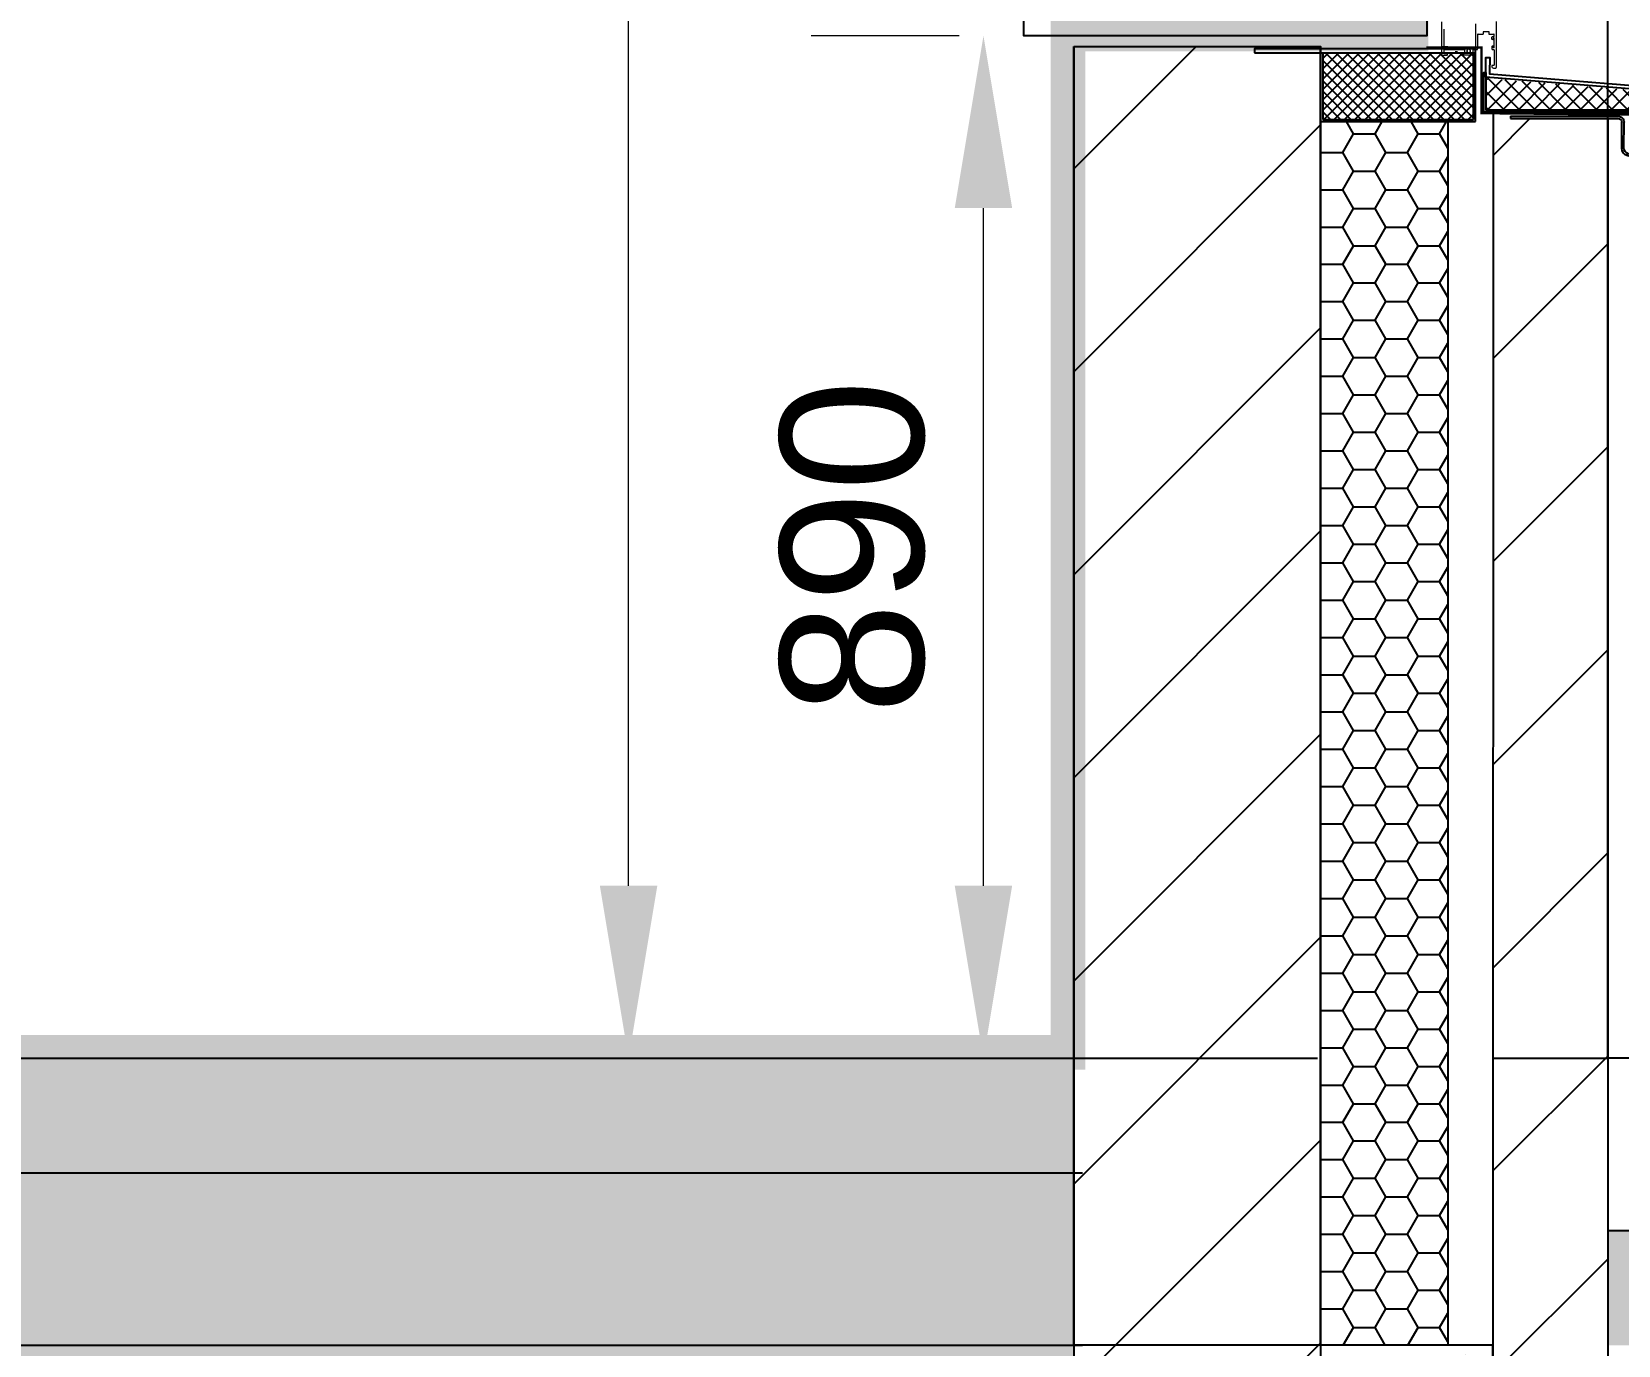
# Model space of a CAD drawing. Header units: inches. Extents: x -48459 to 205009, y 10398 to 54474.
# Drawn here: x 14430 to 15812, y 47724 to 48868 of the extents above; entities that cross this region are included whole.
import ezdxf

# ---------------------------------------------------------------- set-up
doc = ezdxf.new("R2010")
doc.units = ezdxf.units.IN
doc.header["$MEASUREMENT"] = 0
doc.linetypes.add('HIDDEN', pattern=[4.5, 1.5, -1.5, 1.5])
for name, color, linetype in [('AA-FLOOR', 8, 'Continuous'), ('AR-backround', 9, 'Continuous'), ('AR-FOOTPATH', 2, 'Continuous'), ('AR-Hat', 8, 'Continuous'), ('AR-HATCH', 8, 'Continuous'), ('AR-INSU', 46, 'Continuous'), ('AR-NEW-WALL', 2, 'Continuous'), ('AR-PROJECT-DIMS', 8, 'Continuous'), ('AR-SECTION', 5, 'Continuous'), ('AR-Steel', 5, 'Continuous'), ('AR-Win', 5, 'Continuous'), ('Felt bitumen layers {52} 0.23', 10, 'Continuous'), ('Hatch-insu', 46, 'Continuous'), ('QSS EXIST WINDOW', 8, 'Continuous'), ('Timber Softwood 500 kg_m3 {15} 0.13', 8, 'Continuous')]:
    doc.layers.add(name, color=color, linetype=linetype)
doc.layers.add('AIRTIGHTNESS-LINE', color=7, linetype='Continuous', true_color=0x3239f5)
doc.layers.add('AR-RADON-BARRIER', color=1, linetype='Continuous', true_color=0xff0000)
doc.styles.add('MS_1.50_2.5mm', font='arial.ttf', dxfattribs={"height": 125})
doc.dimstyles.new('MS_1.50_2.5mm', dxfattribs={"dimtxt": 125, "dimasz": 150, "dimexe": 150, "dimexo": 100, "dimgap": 50, "dimtad": 1, "dimtoh": 1, "dimdec": 0, "dimdsep": 46, "dimtxsty": 'MS_1.50_2.5mm', "dimcen": 150, "dimclre": 256, "dimclrt": 4, "dimadec": 0, "dimazin": 0, "dimtfac": 1, "dimtdec": 0, "dimtix": 1, "dimtmove": 2, "dimatfit": 2, "dimfxl": 1, "dimlwd": 18, "dimlwe": 18, "dimarcsym": 0})
pattern_1 = [(49.99999999999999, (0, 0), (71.72601826007535, -6.275213498259511), [7.5, -82.5]), (355, (0, 0), (-13.8751333613, 75.21921337000119), [6, -66]), (100.45144446, (5.9771681, -0.5229344), (57.8508846727112, 68.94399909686294), [6.374019199999998, -70.11421119999999]), (46.18420000000001, (0, 20), (106.7241330671572, -16.55192807930765), [11.25, -123.75]), (96.63563549, (8.8936745, 18.6206693), (93.46619456742283, 97.41186007745505), [9.5610342, -105.171376]), (351.1841639899999, (0, 20), (93.46619450547732, 97.41186002699902), [9, -99.0000001]), (21, (10, 15), (59.69070521184616, -40.26188906653388), [7.5, -82.5]), (326.0000000000001, (10, 15), (24.33153319215817, 72.5150045046853), [6, -66]), (71.45144474, (14.9742254, 11.6448426), (84.02223767299711, 32.25311528063538), [6.374019000000001, -70.1142112]), (37.50000000000001, (0, 0), (1.215985531729067, 33.28938538313115), [0, -65.19999999999999, 0, -67, 0, -66.25]), (7.499999999999999, (0, 0), (26.30695374421486, 39.44117118823603), [0, -38.2, 0, -63.7, 0, -25.25]), (327.5, (-22.3, 0), (53.3822436172409, -2.255487173437976), [0, -25, 0, -78, 0, -103.5]), (317.5, (-32.3, 0), (58.31861693423862, 10.01049823323177), [0, -32.5, 0, -51.8, 0, -73.5])]
pattern_2 = [(45, (0, 0), (-88.38834764831844, 88.38834764831844), [])]

# ---------------------------------------------------------------- blocks, each defined once
blk = doc.blocks.new('*D207')
at = {"layer": 'AR-PROJECT-DIMS', "lineweight": 18, "transparency": 16777216}
for p, q in [((15347.32172041853, 50224.20513658266), (14800.02966773796, 50224.20513658266)), ((15045.94401518815, 47974.20513658265), (14800.02966773796, 47974.20513658265))]:
    blk.add_line(p, q, dxfattribs=at)
at = {"layer": 'AR-PROJECT-DIMS', "color": 0, "lineweight": 18, "transparency": 16777216}
blk.add_line((14950.02966773796, 48124.20513658265), (14950.02966773796, 50074.20513658266), dxfattribs=at)
at = {"layer": 'AR-PROJECT-DIMS', "color": 0, "transparency": 16777216}
for points in [[(14925.02966773796, 50074.20513658266), (14975.02966773796, 50074.20513658266), (14950.02966773796, 50224.20513658266)], [(14925.02966773796, 48124.20513658265), (14975.02966773796, 48124.20513658265), (14950.02966773796, 47974.20513658265)]]:
    blk.add_solid(points, dxfattribs=at)
at = {"layer": 'Defpoints', "color": 0, "transparency": 16777216}
for p in [(14950.02966773796, 50224.20513658266), (15447.32172041853, 50224.20513658266), (15145.94401518815, 47974.20513658265)]:
    blk.add_point(p, dxfattribs=at)
at = {"layer": 'AR-PROJECT-DIMS', "color": 4, "transparency": 16777216, "insert": (14836.20804427276, 49099.20513658265), "char_height": 125, "attachment_point": 5, "rotation": 90, "style": 'MS_1.50_2.5mm'}
blk.add_mtext('2250', dxfattribs=at)
blk = doc.blocks.new('*D208')
at = {"layer": 'AR-PROJECT-DIMS', "lineweight": 18, "transparency": 16777216}
for p, q in [((15237.80053053008, 48864.19672927953), (15109.04307549357, 48864.19672927953)), ((15237.62919394813, 47974.20513658265), (15109.04307549357, 47974.20513658265))]:
    blk.add_line(p, q, dxfattribs=at)
at = {"layer": 'AR-PROJECT-DIMS', "color": 0, "lineweight": 18, "transparency": 16777216}
blk.add_line((15259.04307549357, 48124.20513658265), (15259.04307549357, 48714.19672927953), dxfattribs=at)
at = {"layer": 'AR-PROJECT-DIMS', "color": 0, "transparency": 16777216}
for points in [[(15234.04307549357, 48714.19672927953), (15284.04307549357, 48714.19672927953), (15259.04307549357, 48864.19672927953)], [(15234.04307549357, 48124.20513658265), (15284.04307549357, 48124.20513658265), (15259.04307549357, 47974.20513658265)]]:
    blk.add_solid(points, dxfattribs=at)
at = {"layer": 'Defpoints', "color": 0, "transparency": 16777216}
for p in [(15259.04307549357, 48864.19672927953), (15337.80053053008, 48864.19672927953), (15337.62919394813, 47974.20513658265)]:
    blk.add_point(p, dxfattribs=at)
at = {"layer": 'AR-PROJECT-DIMS', "color": 4, "transparency": 16777216, "insert": (15145.22145202837, 48419.20093293108), "char_height": 125, "attachment_point": 5, "rotation": 90, "style": 'MS_1.50_2.5mm'}
blk.add_mtext('890', dxfattribs=at)
blk = doc.blocks.new('A$C0DBA44B3')
h = blk.add_hatch()
h.set_pattern_fill('ANSI37', color=46, scale=2, style=0)
h.set_pattern_definition([(45, (0, 0), (-4.490128060534576, 4.490128060534577), []), (135, (0, 0), (-4.490128060534577, -4.490128060534576), [])])
h.paths.add_polyline_path([(165.4990766947158, 2.000872557037463), (165.4990766947158, 60.00087255705149), (34.49907669471577, 60.00087255705148), (34.49907669471577, 2.00087255705148)])
at = {"layer": 'AR-INSU', "color": 12}
for p, q in [((32.49907669471577, 60.00087255705148), (32.49907669471577, 0.0008725570514798164)), ((34.49907669471577, 60.00087255705148), (34.49907669471577, 2.00087255705148)), ((165.4990766947158, 2.000872557036928), (165.4990766947158, 60.00087255705148)), ((167.4990766947158, 0.0008725570514798164), (167.4990766947158, 60.00087255705148)), ((32.49907669471577, 0.0008725570514798164), (167.4990766947158, 0.0008725570514798164)), ((34.49907669471577, 2.00087255705148), (165.4990766947158, 2.000872557036928))]:
    blk.add_line(p, q, dxfattribs=at)
blk.add_lwpolyline([(-25.00092330528423, 60.00087255705148), (167.4990766947158, 60.00087255705148), (167.4990766947158, 63.50087255705148), (-25.00092330528423, 63.50087255705148)], close=True, dxfattribs=at)
blk = doc.blocks.new('wndw support')
at = {"layer": 'AR-Win', "color": 12}
for p, q in [((29.85277344896258, 11.47594801173545), (29.84289664431026, 34.18195150070824)), ((31.85277325974948, 11.47681798459962, 2.060429710716572e-08), (31.84289645509716, 34.18282147333957, 2.270193792164317e-08)), ((128.7595936335374, 39.18412643298507), (34.84289617127706, 39.18412643298507)), ((128.7595936335374, 37.18412643298507), (34.84289617127706, 37.18412643298507)), ((128.7595936335374, 39.18412643298507), (128.7595936335374, 37.18412643298507)), ((-34.36003731679102, -8.730610011145473), (26.08410640549073, 6.627762316493317)), ((-33.86750432335702, -10.66901431628503), (26.57663939887016, 4.689358011353761)), ((-34.36003731679102, -8.730610011145473), (-33.86750432335702, -10.66901431628503))]:
    blk.add_line(p, q, dxfattribs=at)
for centre, radius, start, end in [((34.84289617127706, 34.18412643298507, 2.270193792164317e-08), 5, 90, 180.0249228808197), ((34.84289617127706, 34.18412643298507, 2.270193792164317e-08), 3, 90, 180.0249228941599), ((24.85277392199578, 11.47377307945862), 5, 284.2566920971435, 0.02492288081965637), ((24.85277392199578, 11.47377307945862), 7, 284.2566920971435, 0.02492288081965637)]:
    blk.add_arc(centre, radius, start, end, dxfattribs=at)
blk = doc.blocks.new('A$C69bf8f7f')
at = {"layer": 'AR-Hat'}
h = blk.add_hatch(dxfattribs=at)
h.set_pattern_fill('ANSI37', color=46, scale=3, angle=359.9999999999431, style=0)
h.set_pattern_definition([(44.99999999994316, (2136.358906617774, 1115546.995520842), (-6.73519209079518, 6.735192090808549), []), (134.9999999999432, (2136.358906617774, 1115546.995520842), (-6.735192090808549, -6.73519209079518), [])])
h.paths.add_polyline_path([(4.847593578211672, 75.85768935431406), (4.847593578182568, 64.86724467643216), (195.4654227788051, 64.867244676665), (195.4654227787469, 91.70805333133467)])
at = {"color": 12, "ltscale": 0.01}
for centre, start, end in [((21.15520875447692, 13.33953419325553), 15.80508787805482, 195.6652101708624), ((22.95572713705042, 6.982597917529347), 194.3266309543413, 14.18675324488166)]:
    blk.add_arc(centre, 3.96651055345901, start, end, dxfattribs=at)
at = {"layer": 'AR-Win', "color": 8}
for points in [[(-0.001403712325554807, 79.99942149801791), (-0.001403712325554807, -0.0005785019820905291), (32.36306487088586, 9.605520551303925), (30.51609903254575, 11.96691855692916), (2.9965094533909, 4.974411474286171), (2.9965094533909, 76.85768935431406), (195.4654227787469, 92.70805333133467), (195.4654227787469, 109.6605066221455), (192.0130997636079, 109.6640923593441), (192.0130997636079, 109.6640923593441), (192.4633359444633, 96.74958433814027), (192.4633359444633, 95.56873111587629), (-0.001403712325554807, 79.99942149801791)], [(197.4457786460189, 62.29357457880542), (197.4457786460189, 96.58784784886666), (195.4457786460189, 96.58784784886666), (195.4457786460189, 64.29357457880542), (4.743689189017459, 64.29357457880542), (4.743689189017459, 8.642484006682935), (6.743689189017459, 8.642484006682935), (6.743689189017459, 62.29357457880542), (197.4457786460189, 62.29357457880542)]]:
    blk.add_lwpolyline(points, dxfattribs=at)
at = {"layer": 'Felt bitumen layers {52} 0.23', "linetype": 'HIDDEN', "const_width": 2}
blk.add_lwpolyline([(247.2519139709548, 118.5670115663452), (230.4464117595126, 118.6368485912462), (199.4457786460189, 118.4254941525651), (199.4457786460189, 61.29357457880542), (11.7072081518927, 60.32402874969557), (11.70720815183449, 19.69732999566622)], dxfattribs=at)
at = {"layer": 'AR-Hat', "xscale": -1}
blk.add_blockref('A$C0DBA44B3', (371.9448553407346, 53.89719236849487), dxfattribs=at)
at = {"layer": 'AR-Steel'}
blk.add_blockref('wndw support', (45.42593149569439, 19.40593203969911), dxfattribs=at)

msp = doc.modelspace()

# ---------------------------------------------------------------- hatches: boundary and pattern name
at = {"layer": 'AIRTIGHTNESS-LINE'}
h = msp.add_hatch(color=256, dxfattribs=at)
h.dxf.hatch_style = 1
h.paths.add_polyline_path([(15347.62919394813, 51059.20513658259), (9321.742517913981, 51059.20513658259), (9321.742517913977, 50234.20513658263), (9078.412045789562, 50234.20513658265), (9078.412045789595, 47964.20513568165), (15347.62919394813, 47964.20513658407), (15347.62919394813, 48850.6080552421), (15646.33094892138, 48850.63238641272), (15646.33094892138, 50234.20513658251), (15347.62919394813, 50234.20513658263)])
h.paths.add_polyline_path([(9351.742517913977, 50204.20513658263), (9351.742517913981, 51029.20513658259), (15322.62919394813, 51029.20513658259), (15322.62919394812, 50204.20513658263), (15617.11713499891, 50204.20513658265), (15617.11713499891, 48880.21166355505), (15317.62919394813, 48880.22435937868), (15317.62919394813, 47994.20513658119), (9108.412045789595, 47994.20513568453), (9108.412045789562, 50204.20513658265)], flags=16)
at = {"layer": 'AR-Hat', "transparency": 33554687}
h = msp.add_hatch(dxfattribs=at)
h.set_pattern_fill('HONEY', color=8, scale=250)
h.set_pattern_definition([(0, (0, 0), (46.875, 27.06329386826371), [31.25, -62.5]), (120, (0, 0), (-46.87499999999999, 27.06329386826371), [31.25, -62.49999999999999]), (59.99999999999999, (0, 0), (1.040834085586084e-14, 54.12658773652742), [-62.5, 31.25])])
h.paths.add_polyline_path([(15337.62919394813, 47874.20513658263), (9116.74251753061, 47874.20513658259), (9116.74251753061, 47974.20513658263), (8966.742517530603, 47974.20513658263), (8966.742517530603, 47724.20513658264), (15337.62919394813, 47724.20513658263)])
at = {"layer": 'AR-Hat', "transparency": 33554559}
h = msp.add_hatch(dxfattribs=at)
h.set_pattern_fill('AR-SAND', color=8, scale=10)
h.set_pattern_definition([(37.50000000000001, (0, 0), (-0.6299335810960816, 19.26823769013158), [0, -15.2, 0, -17, 0, -16.25]), (7.499999999999999, (0, 0), (17.69776705267727, 28.2214606522974), [0, -8.2, 0, -13.7, 0, -5.25]), (327.5, (-12.3, 0), (31.14141861751495, 0.05659053536964942), [0, -5, 0, -18, 0, -23.5]), (317.5, (-12.3, 0), (30.06126604572294, 8.776755649342494), [0, -2.5, 0, -11.8, 0, -13.5])])
h.paths.add_polyline_path([(15337.62919394813, 47874.20513658263), (15337.62919394813, 47974.20513658263), (9116.74251753061, 47974.20513658263), (9116.74251753061, 47874.20513658259)])
h = msp.add_hatch(dxfattribs=at)
h.set_pattern_fill('AR-CONC', color=8, scale=10)
h.set_pattern_definition(pattern_1)
h.paths.add_polyline_path([(18802.62970569114, 47824.2051365826), (17302.62919394812, 47824.2051365826), (15802.62896027085, 47824.2051365826), (15802.62898954737, 47724.2051365826), (18802.62970567518, 47724.20513658259)])
h = msp.add_hatch(dxfattribs=at)
h.set_pattern_fill('AR-CONC', color=8, scale=10)
h.set_pattern_definition(pattern_1)
h.paths.add_polyline_path([(15337.62919394813, 47724.20513658263), (9331.742517913981, 47724.20513658264), (9331.742517913981, 47574.2051365826), (15337.62919394813, 47574.2051365826)])
at = {"layer": 'AR-HATCH', "transparency": 33554559}
h = msp.add_hatch(dxfattribs=at)
h.set_pattern_fill('ANSI31', color=256, scale=1000)
h.set_pattern_definition(pattern_2)
h.paths.add_polyline_path([(15552.6291943315, 48849.43039498548), (15495.1291943315, 48849.43039498548), (15495.1291943315, 48854.92601379628), (15337.62919394813, 48854.92601379628), (15337.62919394813, 47724.20513658263), (15552.6291943315, 47724.20513658263)])
h = msp.add_hatch(dxfattribs=at)
h.set_pattern_fill('ANSI31', color=256, scale=1000)
h.set_pattern_definition(pattern_2)
h.paths.add_polyline_path([(15802.62891635608, 47974.20513658234), (15702.73047070402, 47974.20513658234), (15702.69148428096, 47609.2051365826), (15802.62902321536, 47609.2051365826)])
h.paths.add_polyline_path([(15802.62867689839, 48792.12238853262), (15717.88944784829, 48792.12238853262), (15717.88944784829, 48796.69545209841), (15702.81833095007, 48796.77328447185), (15702.73047070402, 47974.20513658234), (15802.62867689839, 47974.20513658234)])
h = msp.add_hatch(dxfattribs=at)
h.set_pattern_fill('ANSI31', color=256, scale=1000)
h.set_pattern_definition(pattern_2)
h.paths.add_polyline_path([(15552.6291943315, 47724.20513658263), (15337.62919394813, 47724.20513658263), (15337.62919394813, 47026.03207866848), (15552.6291943315, 47026.03207866848)])
h = msp.add_hatch(dxfattribs=at)
h.set_pattern_fill('AR-CONC', color=256, scale=10)
h.set_pattern_definition([(49.99999999999999, (6585.886676800899, 0), (71.72601826007535, -6.275213498259511), [7.5, -82.5]), (355, (6585.886676800899, 0), (-13.8751333613, 75.21921337000119), [6, -66]), (100.45144446, (6591.863844900899, -0.5229344), (57.8508846727112, 68.94399909686294), [6.374019199999998, -70.11421119999997]), (46.18420000000001, (6585.886676800899, 20), (106.7241330671572, -16.55192807930765), [11.25, -123.75]), (96.63563549, (6594.780351300899, 18.6206693), (93.46619456742283, 97.41186007745505), [9.5610342, -105.171376]), (351.1841639899999, (6585.886676800899, 20), (93.46619450547732, 97.41186002699902), [9, -99.0000001]), (21, (6595.886676800899, 15), (59.69070521184616, -40.26188906653388), [7.5, -82.5]), (326.0000000000001, (6595.886676800899, 15), (24.33153319215817, 72.5150045046853), [6, -66]), (71.45144474, (6600.8609022009, 11.6448426), (84.02223767299711, 32.25311528063538), [6.374019000000001, -70.1142112]), (37.50000000000001, (6585.886676800899, 0), (1.215985531729067, 33.28938538313115), [0, -65.19999999999999, 0, -67, 0, -66.25]), (7.499999999999999, (6585.886676800899, 0), (26.30695374421486, 39.44117118823603), [0, -38.2, 0, -63.7, 0, -25.25]), (327.5, (6563.586676800899, 0), (53.3822436172409, -2.255487173437976), [0, -25, 0, -78, 0, -103.5]), (317.5, (6553.586676800899, 0), (58.31861693423862, 10.01049823323177), [0, -32.5, 0, -51.8, 0, -73.5])])
h.paths.add_polyline_path([(15702.62919433151, 47724.20513658264), (15552.6291943315, 47724.20513658264), (15552.6291943315, 47026.03207866848), (15702.6291943315, 47026.03207866848)])
h.paths.add_polyline_path([(15702.6291943315, 46878.75124892103), (15552.6291943315, 46878.75124892103), (15552.6291943315, 46506.77270797361), (15702.6291943315, 46506.77270797361)])
at = {"layer": 'Hatch-insu'}
h = msp.add_hatch(dxfattribs=at)
h.set_pattern_fill('HONEY', color=8, scale=150, angle=-1.272221872585407e-14)
h.set_pattern_definition([(0, (0, 0), (28.125, 16.23797632095822), [18.75, -37.5]), (120, (0, 0), (-28.12499999999999, 16.23797632095824), [18.75, -37.5]), (59.99999999999999, (0, 0), (1.345611458745487e-14, 32.47595264191645), [-37.5, 18.75])])
h.paths.add_polyline_path([(15663.4622962009, 48789.43039498549), (15602.62919394813, 48789.43039498549), (15552.6291943315, 48789.43039498548), (15552.6291943315, 47724.20513658263), (15663.4622962009, 47724.20513658263)])

# ---------------------------------------------------------------- linework, layer by layer
at = {"layer": 'AA-FLOOR'}
for p, q in [((8966.742517530603, 47974.20513658263), (15337.62919394813, 47974.20513658263, 1.330048312445965e-06)), ((9116.74251753061, 47874.20513658259), (15345.15296079485, 47874.20513658263)), ((8966.742517530603, 47724.20513658264), (15345.15296079485, 47724.20513658263))]:
    msp.add_line(p, q, dxfattribs=at)
at = {"layer": 'AR-backround', "color": 254, "true_color": 0xcccccc}
for p, q in [((15802.62867689839, 47974.20513658258), (15802.62867689839, 50224.20513658259)), ((15802.62888550998, 47974.20502040989), (15802.62888550998, 50224.20502041013))]:
    msp.add_line(p, q, dxfattribs=at)
at = {"layer": 'AR-backround'}
msp.add_line((18802.62918893227, 47974.20513658234), (15802.62919394813, 47974.20513658234), dxfattribs=at)
at = {"layer": 'AR-FOOTPATH'}
msp.add_line((15802.62919394813, 47824.2051365826), (17302.62919394812, 47824.2051365826), dxfattribs=at)
at = {"layer": 'AR-Hat', "elevation": 2.565478181178898e-06}
msp.add_lwpolyline([(15337.62919394813, 48854.92601379628), (15552.6291943315, 48854.92601379628), (15552.6291943315, 47724.20513658263), (15337.62919394813, 47724.20513658263)], close=True, dxfattribs=at)
msp.add_lwpolyline([(15552.6291943315, 48789.43039498548), (15602.62919394812, 48789.43039498548), (15602.62919394813, 48789.43039498549), (15663.4622962009, 48789.43039498549), (15663.4622962009, 47724.20513658263), (15552.6291943315, 47724.20513658263), (15552.6291943315, 48854.92601379628)], dxfattribs=at)
at = {"layer": 'AR-NEW-WALL'}
for p, q in [((15337.62919394813, 48854.92601379628, 2.565478181178898e-06), (15337.62919394813, 47026.03207866848)), ((15552.6291943315, 48854.92601379628, 2.565478181178898e-06), (15552.6291943315, 47026.03207866848)), ((15702.81833095007, 48796.77328447185), (15702.6291943315, 47026.03207866848)), ((15802.62867689839, 48792.12238853262), (15802.62919394813, 47026.03207866848))]:
    msp.add_line(p, q, dxfattribs=at)
at = {"layer": 'AR-PROJECT-DIMS'}
msp.add_line((15663.4622962009, 48760.14970533548), (15663.4622962009, 47749.20513658234), dxfattribs=at)
at = {"layer": 'AR-RADON-BARRIER'}
for p, q in [((15337.62919394813, 47974.20513658263), (15549.93598425002, 47974.20513658263)), ((15702.6291943315, 47974.20513658234), (15802.62919394813, 47974.20513658234))]:
    msp.add_line(p, q, dxfattribs=at)
msp.add_lwpolyline([(15802.62919394813, 47609.2051365826), (15702.6291943315, 47609.2051365826), (15702.62919433153, 47724.20513658263), (15337.62919394815, 47724.20513658264), (15337.62919394813, 47574.2051365826), (9331.742517913977, 47574.2051365826), (9331.742517913981, 47724.20513658262), (9116.74251753061, 47724.20513658264), (9116.74251753061, 47509.20513658264), (8866.74251791398, 47509.20513658264)], dxfattribs=at)
at = {"layer": 'AR-SECTION', "color": 9}
msp.add_line((15802.62919356498, 48814.25921865941), (15802.62919356435, 50224.20513658263), dxfattribs=at)
at = {"layer": 'QSS EXIST WINDOW', "lineweight": 13}
for p, q in [((15658.09747995315, 48857.90708745286, 2.565478181180633e-06), (15658.09747995234, 48876.47058745303, 2.565478181180633e-06)), ((15658.09747995362, 48847.71658745284, 2.565478181180633e-06), (15658.09747995257, 48869.96658745284, 2.565478181180633e-06)), ((15659.84747995257, 48870.01658745312, 2.565478181180633e-06), (15659.84747995339, 48853.96668745313, 2.565478181180633e-06)), ((15687.84747995339, 48853.96658745423, 2.565478181180633e-06), (15687.84747895233, 48874.71658745423, 2.565478181180633e-06)), ((15689.3474799528, 48865.21658745423, 2.565478181180633e-06), (15689.34747995315, 48858.90708745426, 2.565478181180633e-06)), ((15689.3474799528, 48865.21658745423, 2.565478181180633e-06), (15689.34747995339, 48852.70948745465, 2.565478181180633e-06)), ((15689.8474799528, 48865.71658745423, 2.565478181180633e-06), (15694.14747995285, 48865.71658745423, 2.565478181180633e-06)), ((15699.39447995271, 48867.7165874547, 2.565478181180633e-06), (15694.14347995254, 48867.71658745423, 2.565478181180633e-06)), ((15694.14747995273, 48867.71658745423, 2.565478181180633e-06), (15694.14747995285, 48865.71658745423, 2.565478181180633e-06)), ((15699.24747995259, 48867.7165874547, 2.565478181180633e-06), (15699.24747995271, 48865.7165874547, 2.565478181180633e-06)), ((15699.24747995271, 48865.7165874547, 2.565478181180633e-06), (15703.3474799528, 48865.7165874547, 2.565478181180633e-06)), ((15703.84747995292, 48863.9665874547, 2.565478181180633e-06), (15703.8474799528, 48865.2165874547, 2.565478181180633e-06)), ((15705.59747995234, 48876.71648745533, 2.565478181180633e-06), (15705.59747995315, 48858.15346897595, 2.565478181180633e-06)), ((15705.5974799528, 48865.71658745516, 2.565478181180633e-06), (15705.59747995362, 48836.62397136834, 2.565478181180633e-06)), ((15659.84747995339, 48853.96668745313, 2.565478181180633e-06), (15679.57647995344, 48853.96658745377, 2.565478181180633e-06)), ((15659.8474799535, 48851.96308745319, 2.565478181180633e-06), (15659.84747995362, 48849.31658745293, 2.565478181180633e-06)), ((15660.10147995346, 48852.21658745284, 2.565478181180633e-06), (15677.85147995346, 48852.21658745377, 2.565478181180633e-06)), ((15666.40683753586, 48852.12104654234, 2.565478181180633e-06), (15666.40683753574, 48853.97458822295, 2.565478181180633e-06)), ((15666.40683753574, 48853.97458822295, 2.565478181180633e-06), (15671.40683753574, 48853.97458822295, 2.565478181180633e-06)), ((15671.40683753586, 48852.12104654234, 2.565478181180633e-06), (15666.40683753586, 48852.12104654234, 2.565478181180633e-06)), ((15671.40683753574, 48853.97458822295, 2.565478181180633e-06), (15671.40683753586, 48852.12104654234, 2.565478181180633e-06)), ((15678.09747995362, 48849.31658745386, 2.565478181180633e-06), (15678.0974799535, 48851.96348745391, 2.565478181180633e-06)), ((15680.0094799534, 48853.71658745377, 2.565478181180633e-06), (15680.6054799533, 48852.6849874539, 2.565478181180633e-06)), ((15682.59147995333, 48852.68818745405, 2.565478181180633e-06), (15683.18547995337, 48853.71658745377, 2.565478181180633e-06)), ((15683.61847995333, 48853.96658745377, 2.565478181180633e-06), (15687.84747995339, 48853.96658745423, 2.565478181180633e-06)), ((15685.0974799535, 48851.70948745465, 2.565478181180633e-06), (15685.09747995362, 48849.96658745423, 2.565478181180633e-06)), ((15685.60447995348, 48852.21658745423, 2.565478181180633e-06), (15688.85447995348, 48852.21658745423, 2.565478181180633e-06)), ((15701.84747995304, 48861.22008745481, 2.565478181180633e-06), (15701.84747995292, 48862.9665874547, 2.565478181180633e-06)), ((15701.84747995327, 48854.96308745506, 2.565478181180633e-06), (15701.84747995339, 48852.7165874547, 2.565478181180633e-06)), ((15702.59347995308, 48860.9665874547, 2.565478181180633e-06), (15702.09347995308, 48860.9665874547, 2.565478181180633e-06)), ((15702.59347995331, 48855.2165874547, 2.565478181180633e-06), (15702.09347995331, 48855.2165874547, 2.565478181180633e-06)), ((15702.34747995292, 48863.4665874547, 2.565478181180633e-06), (15703.34747995292, 48863.4665874547, 2.565478181180633e-06)), ((15702.3474799535, 48852.2165874547, 2.565478181180633e-06), (15703.3474799535, 48852.2165874547, 2.565478181180633e-06)), ((15702.84747995292, 48862.4665874547, 2.565478181180633e-06), (15702.84747995304, 48861.21308745506, 2.565478181180633e-06)), ((15703.84747995292, 48862.4665874547, 2.565478181180633e-06), (15702.84747995292, 48862.4665874547, 2.565478181180633e-06)), ((15702.84747995339, 48853.7165874547, 2.565478181180633e-06), (15702.84747995327, 48854.97008745481, 2.565478181180633e-06)), ((15703.84747995339, 48853.7165874547, 2.565478181180633e-06), (15702.84747995339, 48853.7165874547, 2.565478181180633e-06)), ((15703.84747995339, 48854.23088745509, 2.565478181180633e-06), (15703.84747995292, 48862.47378745504, 2.565478181180633e-06)), ((15703.84747995339, 48853.7165874547, 2.565478181180633e-06), (15703.84747995292, 48862.4665874547, 2.565478181180633e-06)), ((15703.8474799535, 48851.7165874547, 2.565478181180633e-06), (15703.84747995362, 48838.87397136787, 2.565478181180633e-06)), ((15658.59747995373, 48847.21658745284, 2.565478181180633e-06), (15662.59747995373, 48847.21658745284, 2.565478181180633e-06)), ((15660.34747995362, 48848.81658745293, 2.565478181180633e-06), (15662.59747995362, 48848.81658745293, 2.565478181180633e-06)), ((15663.09747995362, 48847.71658745284, 2.565478181180633e-06), (15663.09747995362, 48848.31658745293, 2.565478181180633e-06)), ((15674.59747995362, 48847.7165874533, 2.565478181180633e-06), (15674.59747995362, 48848.3165874534, 2.565478181180633e-06)), ((15675.09747995362, 48848.81658745386, 2.565478181180633e-06), (15677.59747995362, 48848.81658745386, 2.565478181180633e-06)), ((15681.19747995359, 48847.21658745377, 2.565478181180633e-06), (15675.09747995373, 48847.21658745377, 2.565478181180633e-06)), ((15681.09747995373, 48847.21658745377, 2.565478181180633e-06), (15681.59747995362, 48847.71658745377, 2.565478181180633e-06)), ((15681.59747995362, 48847.71658745377, 2.565478181180633e-06), (15682.09747995373, 48847.21658745377, 2.565478181180633e-06)), ((15686.29747995369, 48847.21658745423, 2.565478181180633e-06), (15681.99747995364, 48847.21658745377, 2.565478181180633e-06)), ((15685.59747995362, 48849.46658745423, 2.565478181180633e-06), (15687.59747995362, 48849.46658745423, 2.565478181180633e-06)), ((15687.59747995362, 48848.69558745452, 2.565478181180633e-06), (15687.59747995362, 48849.46658745423, 2.565478181180633e-06)), ((15703.34747995362, 48838.37397136787, 2.565478181180633e-06), (15701.59747995362, 48838.37397136787, 2.565478181180633e-06)), ((15701.59747995362, 48838.37397136787, 2.565478181180633e-06), (15701.59747995362, 48837.64517136818, 2.565478181180633e-06)), ((15703.11847995368, 48836.12397136787, 2.565478181180633e-06), (15705.09747995373, 48836.12397136834, 2.565478181180633e-06))]:
    msp.add_line(p, q, dxfattribs=at)
at = {"layer": 'QSS EXIST WINDOW', "color": 9, "ltscale": 5, "elevation": 2.461027398931529e-06}
msp.add_lwpolyline([(15671.86668961537, 48849.79175581053), (15669.86668961537, 48849.79175581053)], dxfattribs=at)
at = {"layer": 'QSS EXIST WINDOW', "lineweight": 13}
for centre, radius, start, end in [((15689.8474799528, 48865.21658745423, 2.565478181180633e-06), 0.5000020000000001, 90, 180), ((15703.3474799528, 48865.2165874547, 2.565478181180633e-06), 0.499995, 7.016709298534877e-15, 90), ((15703.34747995292, 48863.9665874547, 2.565478181180633e-06), 0.499999, 270, 7.016709298534877e-15), ((15660.0974799535, 48851.96658745284, 2.565478181180633e-06), 0.25, 89.18700000751171, 180.7950000047852), ((15677.8474799535, 48851.96648745394, 2.565478181180633e-06), 0.250066, 359.3070000075897, 89.07999999302815), ((15679.57647995344, 48853.46658745377, 2.565478181180633e-06), 0.499997, 30.00000000005821, 90), ((15681.5974799535, 48850.96658745377, 2.565478181180633e-06), 1.74999, 127.1819999890523, 52.93799997841013), ((15680.38847995335, 48852.5599874539, 2.565478181180633e-06), 0.25, 307.1819999890523, 30.00000000005821), ((15682.80647995342, 48852.56008745373, 2.565478181180633e-06), 0.249998, 149.1649999873353, 231.9850000065316), ((15683.61847995333, 48853.46658745377, 2.565478181180633e-06), 0.500001, 90, 149.9999999999418), ((15685.5974799535, 48851.71658745423, 2.565478181180633e-06), 0.5000020000000001, 89.18580001439234, 180.809000009103), ((15688.84747995339, 48852.71658745423, 2.565478181180633e-06), 0.5, 270.810000011249, 359.1899999887512), ((15702.09747995304, 48861.2165874547, 2.565478181180633e-06), 0.249998, 179.1909999908971, 269.0759999991731), ((15702.09747995327, 48854.9665874547, 2.565478181180633e-06), 0.250002, 90.92419999663515, 180.807000005546), ((15702.34747995339, 48852.7165874547, 2.565478181180633e-06), 0.499999, 180, 270), ((15702.34747995292, 48862.9665874547, 2.565478181180633e-06), 0.4999939999999999, 90, 180), ((15702.59747995304, 48861.2165874547, 2.565478181180633e-06), 0.250001, 269.1919999927983, 359.1919999927994), ((15702.59747995327, 48854.9665874547, 2.565478181180633e-06), 0.250001, 0.807843003963078, 90.80760000117388), ((15703.3474799535, 48851.7165874547, 2.565478181180633e-06), 0.499999, 7.016709298534877e-15, 90), ((15658.59747995362, 48847.71658745284, 2.565478181180633e-06), 0.5, 180, 270), ((15660.34747995362, 48849.31658745293, 2.565478181180633e-06), 0.5, 180, 270), ((15662.59747995362, 48848.31658745293, 2.565478181180633e-06), 0.5, 7.016709298534877e-15, 90), ((15662.59747995362, 48847.71658745284, 2.565478181180633e-06), 0.5, 270, 7.016709298534877e-15), ((15675.09747995362, 48848.31658745386, 2.565478181180633e-06), 0.500001, 90, 180), ((15675.09747995362, 48847.71658745377, 2.565478181180633e-06), 0.500001, 180, 270), ((15677.59747995362, 48849.31658745386, 2.565478181180633e-06), 0.499999, 270, 7.016709298534877e-15), ((15685.59747995362, 48849.96658745423, 2.565478181180633e-06), 0.5, 180, 270), ((15686.09747995362, 48848.71658745423, 2.565478181180633e-06), 1.5, 270.799000001138, 359.1959999979409), ((15703.09747995362, 48837.62397136787, 2.565478181180633e-06), 1.5, 179.1909999908971, 270.808999982419), ((15703.34747995362, 48838.87397136787, 2.565478181180633e-06), 0.5, 270, 7.016709298534877e-15), ((15705.09747995362, 48836.62397136834, 2.565478181180633e-06), 0.5, 270, 7.016709298534877e-15)]:
    msp.add_arc(centre, radius, start, end, dxfattribs=at)
msp.add_point((15658.45131348337, 48846.9332322098, 2.565478181180633e-06), dxfattribs=at)
at = {"layer": 'Timber Softwood 500 kg_m3 {15} 0.13'}
msp.add_lwpolyline([(15330.1536787274, 48891.205765172), (15645.21565808674, 48891.13817589724), (15645.21565808674, 48864.13754730788), (15294.12959339494, 48864.20513658264), (15294.12959339494, 48882.205765172, -0.4142135623730951), (15303.12959339494, 48891.205765172), (15330.1536787274, 48891.205765172)], format="xyb", dxfattribs=at)

# ---------------------------------------------------------------- block references
at = {"layer": 'AR-Hat', "xscale": -1}
msp.add_blockref('A$C69bf8f7f', (15892.07497297752, 48735.53233005993), dxfattribs=at)

# ---------------------------------------------------------------- dimensions: what is measured, and where the dimension line sits
at = {"layer": 'AR-PROJECT-DIMS'}
for base, p1, p2, picture, middle in [((14950.02966773796, 50224.20513658266), (15145.94401518814, 47974.20513658263), (15447.32172041852, 50224.20513658263), '*D207', (14836.20804427276, 49099.20513658265)), ((15259.04307549357, 48864.19672927953), (15337.62919394813, 47974.20513658263), (15337.80053053007, 48864.19672927952), '*D208', (15145.22145202837, 48419.20093293108))]:
    dim = msp.add_linear_dim(base=base, p1=p1, p2=p2, angle=90, dimstyle='MS_1.50_2.5mm', dxfattribs=at)
    dim.commit()
    dim.dimension.update_dxf_attribs({"geometry": picture, "text_midpoint": middle})

doc.saveas('drawing.dxf')
